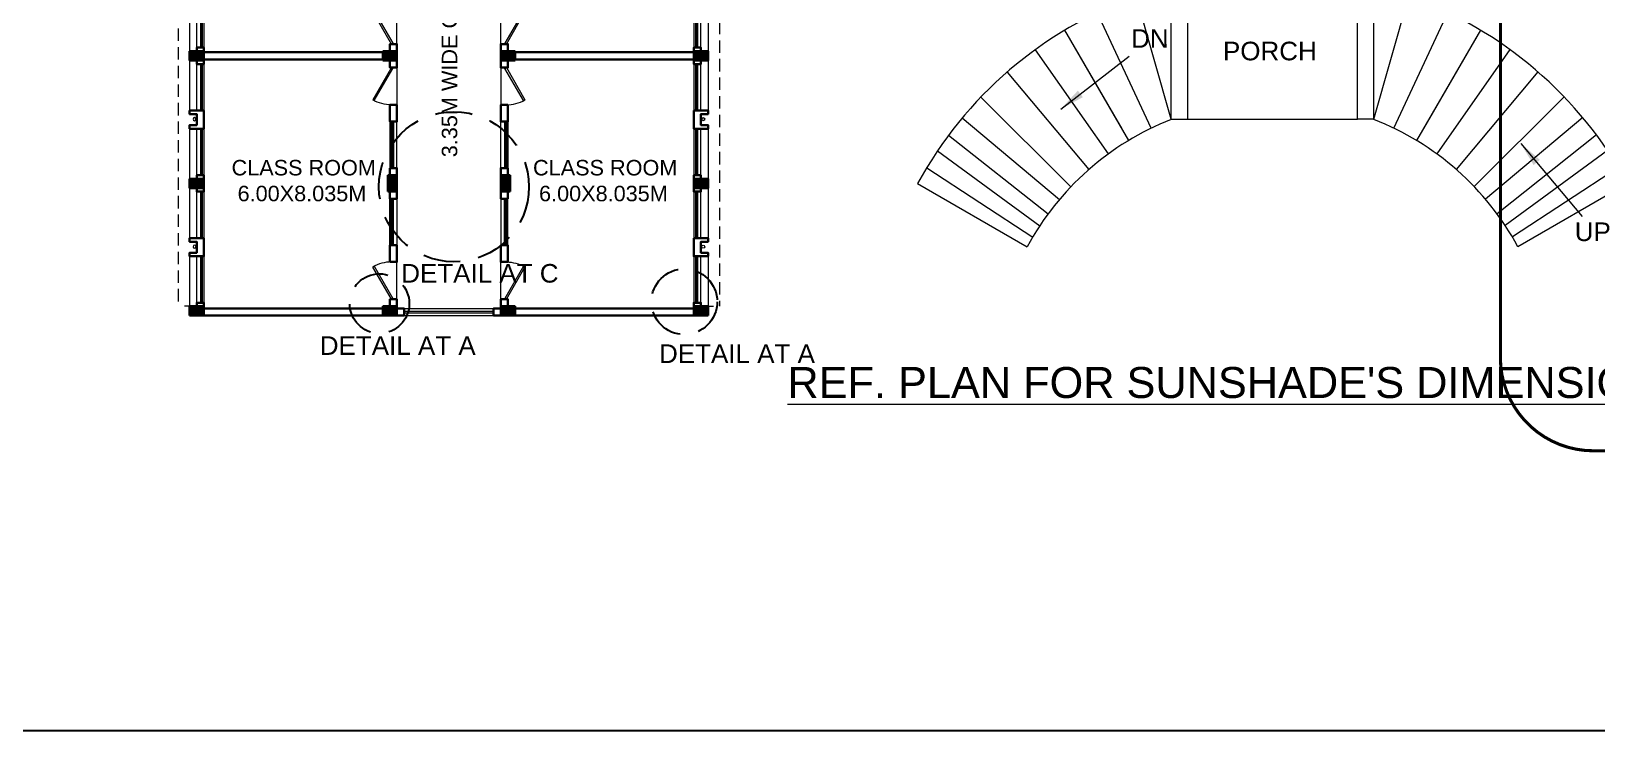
# Model space of a CAD drawing. Header units: millimetres. Extents: x 3614 to 12428, y -844 to 6844.
# Drawn here: x 5917.8 to 5968.3, y -352.7 to -330.2 of the extents above; entities that cross this region are included whole.
import ezdxf

# ---------------------------------------------------------------- set-up
doc = ezdxf.new("R2010")
doc.units = ezdxf.units.MM
doc.header["$LTSCALE"] = 40
doc.header["$MEASUREMENT"] = 0
doc.linetypes.add('DASHDOT', pattern=[1, 0.5, -0.25, 0, -0.25])
doc.linetypes.add('DASHED', pattern=[0.75, 0.5, -0.25])
doc.layers.get('0').update_dxf_attribs({"linetype": 'CONTINUOUS', "lineweight": 20})
for name, color, linetype, lineweight in [('Arrow', 1, 'CONTINUOUS', 18), ('Beam', 254, 'CONTINUOUS', 25), ('CLL LEV.', 15, 'CONTINUOUS', 18), ('Column', 252, 'CONTINUOUS', 30), ('Column Hatch', 253, 'CONTINUOUS', 13), ('Dim', 220, 'CONTINUOUS', 15), ('Door', 54, 'CONTINUOUS', 18), ('Fixture', 44, 'CONTINUOUS', 15), ('Hidden', 30, 'DASHED', 18), ('RAMP', 213, 'CONTINUOUS', 15), ('Stair', 1, 'CONTINUOUS', 15), ('TEXT', 7, 'CONTINUOUS', 20), ('Ventilator', 6, 'DASHED', 18), ('Wall', 7, 'CONTINUOUS', 30), ('Window', 150, 'CONTINUOUS', 15), ('Window-Wall', 7, 'CONTINUOUS', 18)]:
    doc.layers.add(name, color=color, linetype=linetype, lineweight=lineweight)
doc.styles.add('L120', font='simplex.shx', dxfattribs={"height": 1})
doc.styles.get("Standard").update_dxf_attribs({"font": 'txt.shx', "height": 0.03937})
doc.styles.add('Tabrej', font='GOTHIC.TTF')
doc.styles.add('Tabrej.', font='GOTHIC.TTF', dxfattribs={"height": 1})
doc.dimstyles.get("Standard").update_dxf_attribs({"dimtxt": 0.18, "dimasz": 0.18, "dimexe": 0.18, "dimexo": 0.0625, "dimgap": 0.09, "dimtad": 0, "dimtih": 1, "dimtoh": 1, "dimdec": 4, "dimzin": 0, "dimdsep": 46, "dimtxsty": 'Standard', "dimcen": 0.09, "dimadec": 0, "dimazin": 0, "dimtfac": 1, "dimtdec": 4, "dimtofl": 0, "dimtmove": 0, "dimatfit": 3, "dimfxl": 0, "dimtolj": 1, "dimtzin": 0, "dimarcsym": 0})

# ---------------------------------------------------------------- blocks, each defined once
blk = doc.blocks.new('COLM 530')
at = {"layer": 'Column Hatch'}
h = blk.add_hatch(color=0, dxfattribs=at)
h.dxf.hatch_style = 1
h.paths.add_polyline_path([(5443.518, -633.795), (5443.218, -633.795), (5443.218, -634.325), (5443.518, -634.325)])
at = {"layer": 'Column'}
for p, q in [((5443.518, -633.795), (5443.218, -633.795)), ((5443.218, -633.795), (5443.218, -634.325)), ((5443.518, -634.325), (5443.518, -633.795)), ((5443.218, -634.325), (5443.518, -634.325))]:
    blk.add_line(p, q, dxfattribs=at)
blk = doc.blocks.new('COLUMN 546')
at = {"layer": 'Column Hatch'}
h = blk.add_hatch(color=0, dxfattribs=at)
h.dxf.hatch_style = 1
h.paths.add_polyline_path([(0, 0), (0.3, 0), (0.3, 0.46), (0, 0.46)])
at = {"layer": 'Column'}
for p, q in [((0.3, 0.46), (0, 0.46)), ((0, 0.46), (0, 0)), ((0, 0), (0.3, 0)), ((0.3, 0), (0.3, 0.46))]:
    blk.add_line(p, q, dxfattribs=at)
blk = doc.blocks.new('VENT 2')
at = {"layer": 'Ventilator', "linetype": 'Continuous', "ltscale": 0.02}
for p, q in [((0, 0.182), (1.5, 0.182)), ((0, 0.152), (1.5, 0.152))]:
    blk.add_line(p, q, dxfattribs=at)
at = {"layer": 'Window-Wall'}
for p, q in [((0, 0.23), (1.5, 0.23)), ((0, 0), (0, 0.23)), ((0, 0.115), (1.5, 0.115)), ((1.5, 0), (0, 0)), ((1.5, 0.23), (1.5, 0))]:
    blk.add_line(p, q, dxfattribs=at)
blk = doc.blocks.new('*U18')
for p, q in [((0, 0), (0, -6)), ((40, 0), (40, -6))]:
    blk.add_line(p, q)
blk.add_lwpolyline([(0, 0), (34.6, 20), (35.5, 18.5), (0.9, -1.5)], close=True)
blk.add_arc((0, 0), 40, 0, 30)
blk = doc.blocks.new('DOOR1')
at = {"layer": 'Door'}
blk.add_line((0, 0), (1.2, 0), dxfattribs=at)
at = {"layer": 'Door', "xscale": 0.0300000000000013, "yscale": 0.0300000000000013, "zscale": 0.0300000000000013}
blk.add_blockref('*U18', (0, 0.18), dxfattribs=at)
blk = doc.blocks.new('class 1')
at = {"layer": 'Wall'}
for points in [[(0.23, -0.035), (0, -0.035), (0, -0.265), (0.23, -0.265), (0.23, -0.035)], [(0.23, -1.465), (0, -1.465), (0, -2.005), (0.23, -2.005), (0.23, -1.465)], [(0.23, -3.505), (0, -3.505), (0, -3.735), (0.23, -3.735), (0.23, -3.505)]]:
    blk.add_lwpolyline(points, dxfattribs=at)
at = {"layer": 'Wall', "rotation": 270}
for name, p in [('DOOR1', (0, -0.265)), ('VENT 2', (0, -2.005))]:
    blk.add_blockref(name, p, dxfattribs=at)
blk = doc.blocks.new('WINDOW 1')
at = {"layer": 'CLL LEV.'}
for p, q in [((-0.115, -0.23), (-0.115, -0.46)), ((-0.115, -0.46), (1.615, -0.46)), ((1.615, -0.23), (1.615, -0.46))]:
    blk.add_line(p, q, dxfattribs=at)
at = {"layer": 'Window'}
for p, q in [((0, -0.051), (1.5, -0.051)), ((0, -0.081), (1.5, -0.081))]:
    blk.add_line(p, q, dxfattribs=at)
at = {"layer": 'Window-Wall'}
for p, q in [((0, 0), (1.5, 0)), ((0, -0.23), (0, 0)), ((1.5, 0), (1.5, -0.23)), ((0, -0.115), (1.5, -0.115)), ((1.5, -0.23), (0, -0.23))]:
    blk.add_line(p, q, dxfattribs=at)
blk = doc.blocks.new('SHAFT2')
at = {"layer": 'Fixture'}
blk.add_circle((0.302, 0.307), 0.05, dxfattribs=at)
at = {"layer": 'Wall'}
blk.add_lwpolyline([(0, 0.585), (0.46, 0.585), (0.46, 0.47), (0.23, 0.47), (0.23, 0.115), (0.46, 0.115), (0.46, 0), (0, 0), (0, 0.585)], dxfattribs=at)
blk = doc.blocks.new('PORCH')
at = {"layer": 'RAMP', "ltscale": 0.05}
for p, q in [((-117.091, 51.925), (-118.753, 51.925)), ((-117.621, 47.963), (-118.753, 51.925)), ((-111.611, 51.925), (-109.95, 51.925)), ((-111.081, 47.963), (-109.95, 51.925)), ((-111.081, 47.963), (-111.081, 51.924)), ((-118.268, 47.672), (-120.007, 51.401)), ((-110.435, 47.672), (-108.696, 51.401)), ((-121.063, 50.832), (-119.218, 47.655)), ((-121.063, 50.832), (-118.998, 47.275)), ((-107.64, 50.832), (-109.704, 47.275)), ((-107.64, 50.832), (-109.484, 47.655)), ((-122.008, 50.207), (-119.651, 46.841)), ((-106.695, 50.207), (-109.051, 46.841)), ((-122.919, 49.483), (-120.28, 46.338)), ((-105.784, 49.483), (-108.422, 46.338)), ((-123.76, 48.681), (-120.861, 45.782)), ((-104.942, 48.681), (-107.842, 45.782)), ((-124.363, 48.008), (-121.227, 45.373)), ((-104.339, 48.008), (-107.475, 45.373)), ((-117.621, 47.963), (-117.091, 47.963)), ((-111.081, 47.963), (-111.611, 47.963)), ((-124.803, 47.452), (-121.596, 44.906)), ((-103.899, 47.452), (-107.107, 44.906)), ((-125.164, 46.944), (-121.859, 44.529)), ((-103.538, 46.944), (-106.843, 44.529)), ((-125.513, 46.397), (-122.09, 44.161)), ((-103.189, 46.397), (-106.613, 44.161)), ((-125.807, 45.886), (-122.27, 43.844)), ((-102.895, 45.886), (-106.433, 43.844))]:
    blk.add_line(p, q, dxfattribs=at)
at = {"layer": 'RAMP'}
blk.add_line((-117.621, 47.963), (-117.621, 51.924), dxfattribs=at)
at = {"layer": 'RAMP', "ltscale": 0.05}
for centre, radius, start, end in [((-114.351, 39.644), 13.046, 109.7167, 151.414), ((-114.351, 39.644), 13.046, 28.586, 70.2833), ((-114.34, 39.558), 9.014, 111.3484, 151.6118), ((-114.363, 39.558), 9.014, 28.3882, 68.6516)]:
    blk.add_arc(centre, radius, start, end, dxfattribs=at)
at = {"layer": 'Stair'}
for p, q in [((-117.091, 51.925), (-117.091, 47.965)), ((-111.611, 47.965), (-111.611, 51.925)), ((-117.091, 47.965), (-111.611, 47.965))]:
    blk.add_line(p, q, dxfattribs=at)
at = {"layer": 'Wall'}
blk.add_line((-117.091, 47.965), (-117.091, 47.965), dxfattribs=at)
at = {"layer": 'Wall', "char_height": 0.6, "attachment_point": 1, "style": 'Tabrej.'}
for s, insert in [('{\\fArial|b0|i0|c0|p34;DN}', (-118.914, 50.866)), ('{\\fArial|b0|i0|c0|p34;PORCH}', (-115.95, 50.461)), ('{\\fArial|b0|i0|c0|p34;UP}', (-104.6, 44.625))]:
    blk.add_mtext_dynamic_manual_height_columns(s, width=2.98657, gutter_width=5, heights=[0], dxfattribs=dict(at, insert=insert))
at = {"layer": 'Dim'}
for points, override in [([(-121.186, 48.292), (-118.977, 49.992)], {"dimscale": 40, "dimtxt": 1, "dimasz": 0.02, "dimdec": 2, "dimpost": "'", "dimtxsty": 'L120', "dimtdec": 2, "dimarcsym": 1}), ([(-106.34, 47.176), (-104.357, 44.813)], {"dimscale": 40, "dimtxt": 1, "dimasz": 0.02, "dimgap": 0.09, "dimtad": 0, "dimdec": 2, "dimpost": "'", "dimtxsty": 'L120', "dimtdec": 2, "dimarcsym": 1})]:
    blk.add_leader(points, dimstyle='Standard', override=override, dxfattribs=at)
blk = doc.blocks.new('NEW BILDING')
at = {"layer": 'Hidden', "ltscale": 0.02}
for p, q in [((5453.9278, -294.4311), (5453.9278, -310.8111)), ((5436.4578, -295.2511), (5436.4578, -310.8111)), ((5437.0578, -310.8111), (5436.4578, -310.8111)), ((5453.3278, -310.8111), (5453.9278, -310.8111))]:
    blk.add_line(p, q, dxfattribs=at)
at = {"layer": 'Wall'}
for p, q in [((5443.0578, -302.6161), (5437.2878, -302.6161)), ((5443.0578, -302.8461), (5437.2878, -302.8461)), ((5447.3278, -302.6161), (5453.0978, -302.6161)), ((5447.3278, -302.8461), (5453.0978, -302.8461)), ((5443.0578, -310.8811), (5437.2878, -310.8811)), ((5443.0578, -311.1111), (5437.2878, -311.1111)), ((5447.3278, -310.8811), (5453.0978, -310.8811)), ((5447.3278, -311.1111), (5453.0978, -311.1111))]:
    blk.add_line(p, q, dxfattribs=at)
for points in [[(5437.0578, -302.5811), (5437.0578, -302.4661), (5437.2878, -302.4661), (5437.2878, -302.5811), (5437.0578, -302.5811)], [(5453.3278, -302.5811), (5453.3278, -302.4661), (5453.0978, -302.4661), (5453.0978, -302.5811), (5453.3278, -302.5811)], [(5437.0578, -302.8811), (5437.0578, -302.9961), (5437.2878, -302.9961), (5437.2878, -302.8811), (5437.0578, -302.8811)], [(5437.0578, -302.9961), (5437.0578, -302.8811), (5437.2878, -302.8811), (5437.2878, -302.9961), (5437.0578, -302.9961)], [(5443.2878, -302.8811), (5443.5178, -302.8811), (5443.5178, -303.1111), (5443.2878, -303.1111), (5443.2878, -302.8811)], [(5447.0978, -302.8811), (5446.8678, -302.8811), (5446.8678, -303.1111), (5447.0978, -303.1111), (5447.0978, -302.8811)], [(5453.3278, -302.8811), (5453.3278, -302.9961), (5453.0978, -302.9961), (5453.0978, -302.8811), (5453.3278, -302.8811)], [(5453.3278, -302.9961), (5453.3278, -302.8811), (5453.0978, -302.8811), (5453.0978, -302.9961), (5453.3278, -302.9961)], [(5443.2878, -304.3111), (5443.5178, -304.3111), (5443.5178, -304.8511), (5443.2878, -304.8511), (5443.2878, -304.3111)], [(5447.0978, -304.3111), (5446.8678, -304.3111), (5446.8678, -304.8511), (5447.0978, -304.8511), (5447.0978, -304.3111)], [(5437.0578, -306.6961), (5437.0578, -306.5811), (5437.2878, -306.5811), (5437.2878, -306.6961), (5437.0578, -306.6961)], [(5443.2878, -306.3511), (5443.5178, -306.3511), (5443.5178, -306.5811), (5443.2878, -306.5811), (5443.2878, -306.3511)], [(5447.0978, -306.3511), (5446.8678, -306.3511), (5446.8678, -306.5811), (5447.0978, -306.5811), (5447.0978, -306.3511)], [(5453.3278, -306.6961), (5453.3278, -306.5811), (5453.0978, -306.5811), (5453.0978, -306.6961), (5453.3278, -306.6961)], [(5437.0578, -306.9961), (5437.0578, -307.1111), (5437.2878, -307.1111), (5437.2878, -306.9961), (5437.0578, -306.9961)], [(5437.0578, -307.1111), (5437.0578, -306.9961), (5437.2878, -306.9961), (5437.2878, -307.1111), (5437.0578, -307.1111)], [(5443.2878, -307.3403), (5443.5178, -307.3403), (5443.5178, -307.1103), (5443.2878, -307.1103), (5443.2878, -307.3403)], [(5447.0978, -307.3411), (5446.8678, -307.3411), (5446.8678, -307.1111), (5447.0978, -307.1111), (5447.0978, -307.3411)], [(5453.3278, -306.9961), (5453.3278, -307.1111), (5453.0978, -307.1111), (5453.0978, -306.9961), (5453.3278, -306.9961)], [(5453.3278, -307.1111), (5453.3278, -306.9961), (5453.0978, -306.9961), (5453.0978, -307.1111), (5453.3278, -307.1111)], [(5443.2878, -309.3811), (5443.5178, -309.3811), (5443.5178, -308.8403), (5443.2878, -308.8403), (5443.2878, -309.3811)], [(5447.0978, -309.3811), (5446.8678, -309.3811), (5446.8678, -308.8411), (5447.0978, -308.8411), (5447.0978, -309.3811)], [(5443.2878, -310.8111), (5443.5178, -310.8111), (5443.5178, -310.5811), (5443.2878, -310.5811), (5443.2878, -310.8111)], [(5447.0978, -310.8111), (5446.8678, -310.8111), (5446.8678, -310.5811), (5447.0978, -310.5811), (5447.0978, -310.8111)], [(5437.0578, -310.8111), (5437.0578, -310.6961), (5437.2878, -310.6961), (5437.2878, -310.8111), (5437.0578, -310.8111)], [(5443.7478, -311.1111), (5443.7478, -310.8811), (5443.5178, -310.8811), (5443.5178, -311.1111), (5443.7478, -311.1111)], [(5446.8678, -311.1111), (5446.8678, -310.8811), (5446.6378, -310.8811), (5446.6378, -311.1111), (5446.8678, -311.1111)], [(5453.3278, -310.8111), (5453.3278, -310.6961), (5453.0978, -310.6961), (5453.0978, -310.8111), (5453.3278, -310.8111)]]:
    blk.add_lwpolyline(points, dxfattribs=at)
at = {"layer": 'Window', "linetype": 'ByBlock', "ltscale": 0.05}
for p, q in [((5443.7478, -310.9711), (5446.6378, -310.9711)), ((5443.7478, -311.0211), (5446.6378, -311.0211))]:
    blk.add_line(p, q, dxfattribs=at)
at = {"layer": 'Window-Wall', "linetype": 'ByBlock', "ltscale": 0.05}
for p, q in [((5443.7478, -310.8811), (5446.6378, -310.8811)), ((5443.7478, -311.1111), (5446.6378, -311.1111))]:
    blk.add_line(p, q, dxfattribs=at)
at = {"linetype": 'ByBlock', "rotation": 180}
blk.add_blockref('class 1', (5443.5178, -302.6161), dxfattribs=at)
at = {"linetype": 'ByBlock', "xscale": -1, "rotation": 180}
blk.add_blockref('class 1', (5446.8678, -302.6161), dxfattribs=at)
at = {"color": 7, "extrusion": (0, 0, -1), "xscale": -1, "zscale": -1, "rotation": 270}
for p in [(-5437.2878, -302.8811), (-5443.5178, -302.8811), (-5437.2878, -306.9961), (-5437.2878, -311.1111), (-5443.5178, -311.1111)]:
    blk.add_blockref('COLUMN 546', p, dxfattribs=at)
at = {"color": 7, "extrusion": (0, 0, -1), "zscale": -1, "rotation": 90.00000000000004}
for p in [(-5446.8678, -302.8811), (-5453.0978, -302.8811), (-5453.0978, -306.9961), (-5446.8678, -311.1111), (-5453.0978, -311.1111)]:
    blk.add_blockref('COLUMN 546', p, dxfattribs=at)
at = {"linetype": 'ByBlock', "extrusion": (0, 0, -1), "zscale": -1}
for p in [(-5437.2878, -305.0811), (-5437.2878, -309.1961)]:
    blk.add_blockref('SHAFT2', p, dxfattribs=at)
at = {"linetype": 'ByBlock'}
for p in [(5453.0978, -305.0811), (5453.0978, -309.1961)]:
    blk.add_blockref('SHAFT2', p, dxfattribs=at)
for p in [(0, 327.2137), (3.65, 327.2137)]:
    blk.add_blockref('COLM 530', p)
at = {"layer": 'CLL LEV.', "rotation": 270}
for p in [(5437.2878, -300.9661), (5437.2878, -302.9961), (5437.2878, -305.0811), (5437.2878, -307.1111), (5437.2878, -309.1961)]:
    blk.add_blockref('WINDOW 1', p, dxfattribs=at)
at = {"layer": 'CLL LEV.', "extrusion": (0, 0, -1), "zscale": -1, "rotation": 270}
for p in [(-5453.0978, -300.9661), (-5453.0978, -302.9961), (-5453.0978, -305.0811), (-5453.0978, -307.1111), (-5453.0978, -309.1961)]:
    blk.add_blockref('WINDOW 1', p, dxfattribs=at)
at = {"layer": 'Wall', "extrusion": (0, 0, -1), "zscale": -1}
for name, p, rotation in [('DOOR1', (-5443.5178, -303.1111), 270), ('VENT 2', (-5443.5178, -304.8511), 270), ('VENT 2', (-5446.8678, -308.8411), 90), ('DOOR1', (-5446.8678, -310.5811), 90)]:
    blk.add_blockref(name, p, dxfattribs=dict(at, rotation=rotation))
at = {"layer": 'Wall'}
for name, p, rotation in [('DOOR1', (5446.8678, -303.1111), 270), ('VENT 2', (5446.8678, -304.8511), 270), ('VENT 2', (5443.5178, -308.8403), 89.99999999999999), ('DOOR1', (5443.5178, -310.5811), 89.99999999999999)]:
    blk.add_blockref(name, p, dxfattribs=dict(at, rotation=rotation))
at = {"layer": 'Window-Wall', "rotation": 0.0234957996067012}
blk.add_blockref('PORCH', (5586.1437, -352.6885), dxfattribs=at)
at = {"layer": 'TEXT', "insert": (5444.964, -306.0022), "char_height": 0.5, "attachment_point": 1, "rotation": 90, "style": 'Tabrej.'}
blk.add_mtext_dynamic_manual_height_columns('{\\fArial|b0|i0|c0|p34;3.35M WIDE CORRIDOR}', width=19.989683, gutter_width=5, heights=[0], dxfattribs=at)
at = {"layer": 'TEXT', "char_height": 0.5, "attachment_point": 1, "style": 'Tabrej.'}
for insert in [(5438.1803, -306.0885), (5447.9086, -306.0885)]:
    blk.add_mtext_dynamic_manual_height_columns('{\\fArial|b0|i0|c0|p34;CLASS ROOM\\P 6.00X8.035M}', width=19.989683, gutter_width=5, heights=[0], dxfattribs=dict(at, insert=insert))

msp = doc.modelspace()

# ---------------------------------------------------------------- linework, layer by layer
at = {"layer": 'Arrow', "color": 1, "linetype": 'DASHED', "lineweight": 25, "ltscale": 0.06}
for centre, radius in [((5931.4238, -335.1832), 2.4208), ((5938.8575, -338.8911), 1.0609), ((5929.0213, -338.9517), 0.9612)]:
    msp.add_circle(centre, radius, dxfattribs=at)
at = {"layer": 'Beam', "ltscale": 0.05}
msp.add_lwpolyline([(5375.2505, -262.6934), (6008.3008, -262.6934), (6008.3008, -352.7314), (5375.2505, -352.7314)], close=True, dxfattribs=at)
at = {"layer": 'Dim', "color": 1, "linetype": 'DASHDOT', "ltscale": 0.05, "const_width": 0.1}
msp.add_lwpolyline([(5968.1932, -289.9782), (5995.2856, -289.9782, -0.4142136), (5998.2856, -292.9782), (5998.2856, -340.701, -0.4142136), (5995.2856, -343.701), (5968.1932, -343.701, -0.4142136), (5965.1932, -340.701), (5965.1932, -292.9782, -0.4142136)], format="xyb", close=True, dxfattribs=at)

# ---------------------------------------------------------------- block references
at = {"layer": 'Window-Wall'}
msp.add_blockref('NEW BILDING', (486.067, -28.228), dxfattribs=at)

# ---------------------------------------------------------------- texts
at = {"layer": 'Arrow', "color": 1, "linetype": 'DASHED', "lineweight": 25, "ltscale": 0.06, "char_height": 0.6, "width": 7.639118, "attachment_point": 1, "style": 'Tabrej'}
for s, insert in [('{\\fArial|b0|i0|c0|p34;DETAIL AT C}', (5929.7229, -337.6742)), ('{\\fArial|b0|i0|c0|p34;DETAIL AT A}', (5927.0948, -340.006)), ('{\\fArial|b0|i0|c0|p34;DETAIL AT A}', (5938.043, -340.2674))]:
    msp.add_mtext(s, dxfattribs=dict(at, insert=insert))
at = {"layer": 'TEXT', "insert": (5942.1854, -340.9976), "char_height": 0.25, "width": 52.495303, "attachment_point": 1, "style": 'Tabrej'}
msp.add_mtext("{\\fArial|b0|i0|c0|p34;\\H3.9999x;\\LREF. PLAN FOR SUNSHADE'S DIMENSION\\H0.75x;\\l\\P\\P    \\P\\P   }", dxfattribs=at)

doc.saveas('drawing.dxf')
